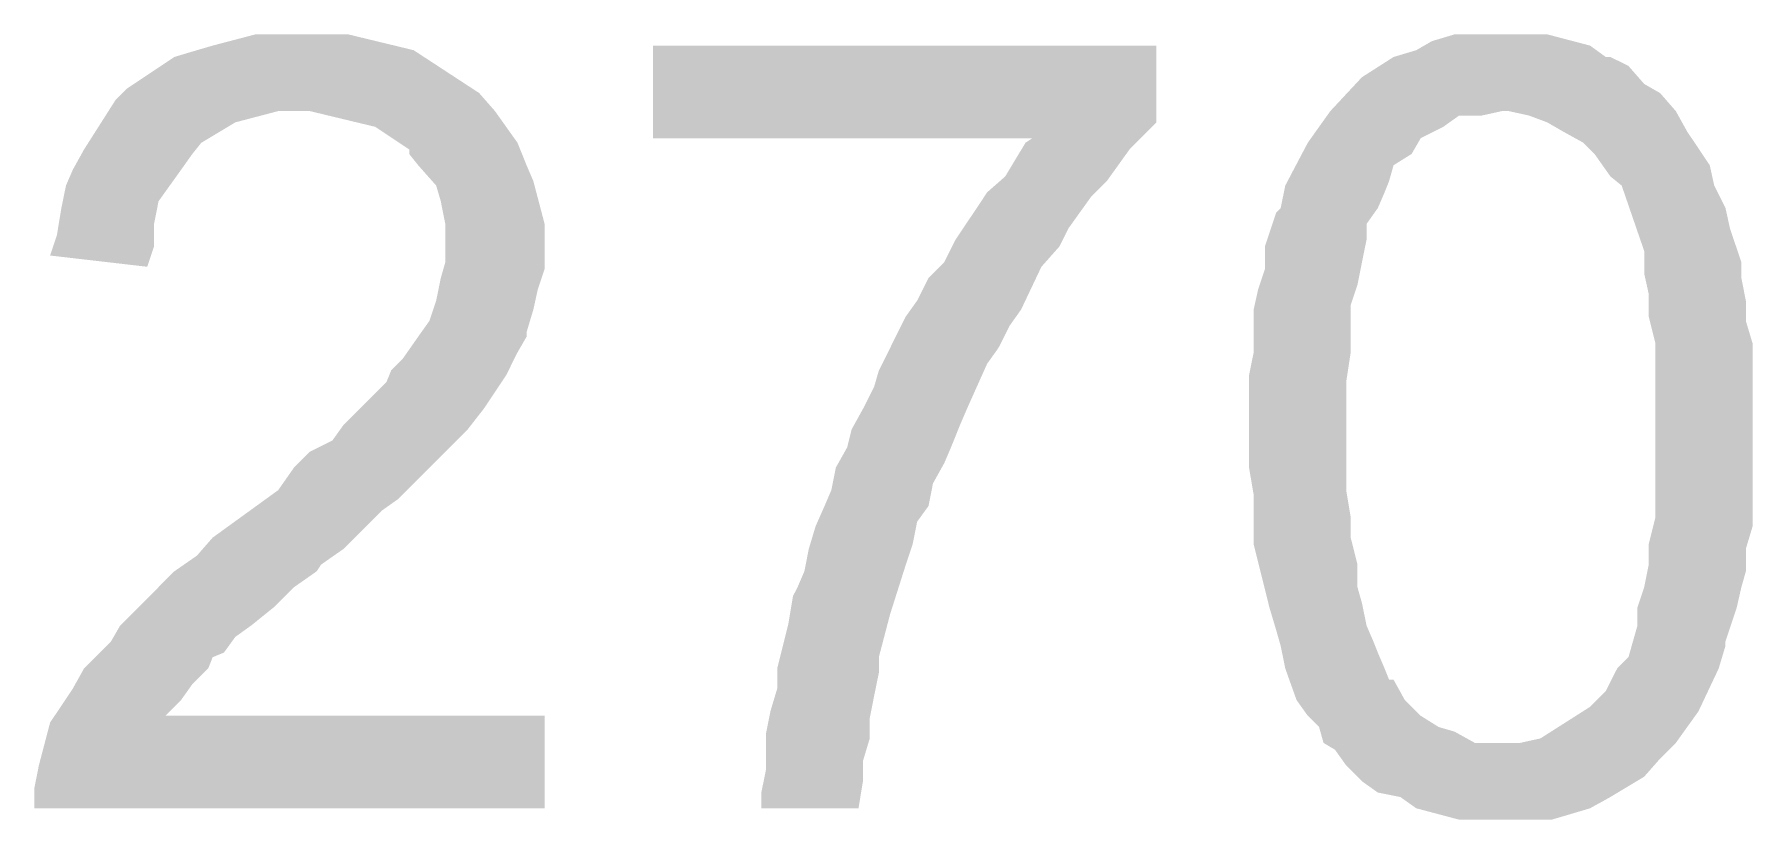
# Model space of a CAD drawing. Header units: feet. Extents: x -99009 to 3252343, y -11094690 to 9035152.
# Drawn here: x 1666097.5 to 1666364.2, y -1992978.7 to -1992856.7 of the extents above; entities that cross this region are included whole.
import ezdxf

# ---------------------------------------------------------------- set-up
doc = ezdxf.new("R2010")
doc.units = ezdxf.units.FT
doc.layers.add('H', color=7, linetype='Continuous', lineweight=0)

msp = doc.modelspace()

# ---------------------------------------------------------------- hatches: boundary and pattern name
at = {"layer": 'H', "linetype": 'Continuous'}
for points in [[(1666115.00917, -1992892.85792), (1666099.92562, -1992891.1091), (1666100.97888, -1992887.9493), (1666101.67444, -1992883.73624), (1666102.38986, -1992880.23861), (1666103.44313, -1992877.79424), (1666105.19194, -1992874.63444), (1666110.10056, -1992866.92375), (1666111.84937, -1992865.17493), (1666119.20235, -1992860.26632), (1666122.71986, -1992859.21306), (1666125.16423, -1992858.49763), (1666131.82166, -1992856.74881), (1666146.18978, -1992856.74881), (1666156.36472, -1992859.21306), (1666166.53966, -1992865.87049), (1666168.98403, -1992868.67257), (1666135.33917, -1992868.67257), (1666128.68174, -1992870.42139), (1666123.41541, -1992873.58118), (1666122.00444, -1992875.33), (1666120.25562, -1992877.79424), (1666118.5068, -1992880.23861), (1666116.75798, -1992882.68298), (1666116.06243, -1992886.20049), (1666116.06243, -1992889.69812), (1666115.00917, -1992892.85792)], [(1666318.66689, -1992978.74869), (1666312.00946, -1992976.98), (1666309.54522, -1992975.23118), (1666306.04758, -1992974.53563), (1666303.58334, -1992972.78682), (1666301.13897, -1992970.32257), (1666299.39015, -1992967.8782), (1666325.32432, -1992966.82494), (1666328.1264, -1992966.82494), (1666331.2862, -1992966.12939), (1666338.99689, -1992961.22077), (1666341.44126, -1992958.75653), (1666343.20995, -1992955.2589), (1666344.95877, -1992953.51008), (1666346.34987, -1992948.60147), (1666346.34987, -1992945.77951), (1666347.40314, -1992942.63959), (1666348.09869, -1992939.12208), (1666348.09869, -1992935.98216), (1666349.15195, -1992931.7691), (1666349.15195, -1992904.78167), (1666348.09869, -1992900.56861), (1666348.09869, -1992897.07098), (1666347.40314, -1992893.91118), (1666347.40314, -1992890.41355), (1666343.9055, -1992880.23861), (1666342.15669, -1992878.82763), (1666339.69244, -1992875.33), (1666337.94363, -1992873.58118), (1666334.78383, -1992871.83236), (1666332.33946, -1992870.42139), (1666329.53738, -1992869.36812), (1666326.37758, -1992868.67257), (1666298.67473, -1992868.67257), (1666303.58334, -1992863.40624), (1666308.49195, -1992860.26632), (1666312.00946, -1992859.21306), (1666314.45383, -1992857.80208), (1666317.97134, -1992856.74881), (1666332.33946, -1992856.74881), (1666338.99689, -1992858.49763), (1666341.44126, -1992860.26632), (1666342.15669, -1992860.26632), (1666344.95877, -1992861.65743), (1666347.40314, -1992864.45951), (1666349.86738, -1992865.87049), (1666352.31175, -1992868.67257), (1666354.06057, -1992871.83236), (1666357.57807, -1992877.07881), (1666358.27363, -1992880.23861), (1666360.02244, -1992883.73624), (1666360.718, -1992886.89604), (1666362.48669, -1992892.16236), (1666362.48669, -1992894.60673), (1666363.18224, -1992898.12424), (1666363.18224, -1992901.26416), (1666364.2355, -1992904.78167), (1666364.2355, -1992933.16021), (1666363.18224, -1992936.67771), (1666363.18224, -1992940.17535), (1666362.48669, -1992942.63959), (1666361.77126, -1992945.77951), (1666360.02244, -1992951.04584), (1666360.02244, -1992951.74139), (1666358.96918, -1992955.2589), (1666355.82926, -1992961.91633), (1666352.31175, -1992966.82494), (1666349.86738, -1992969.26931), (1666347.40314, -1992972.07139), (1666342.15669, -1992975.23118), (1666338.99689, -1992976.98), (1666335.47938, -1992978.03327), (1666333.03501, -1992978.74869), (1666318.66689, -1992978.74869)], [(1666210.33958, -1992976.98), (1666210.33958, -1992974.53563), (1666211.05501, -1992971.01812), (1666211.05501, -1992965.41396), (1666211.75056, -1992961.91633), (1666212.80382, -1992958.39882), (1666212.80382, -1992955.2589), (1666214.55264, -1992948.24375), (1666215.24819, -1992944.03069), (1666215.96362, -1992942.63959), (1666217.01688, -1992940.17535), (1666217.71244, -1992936.67771), (1666218.7657, -1992933.16021), (1666220.15681, -1992930.02028), (1666221.21007, -1992927.55604), (1666221.90562, -1992924.05841), (1666223.67431, -1992920.89861), (1666224.36987, -1992918.09653), (1666226.11868, -1992914.93673), (1666227.8675, -1992911.4391), (1666228.58293, -1992908.97486), (1666232.77611, -1992900.56861), (1666234.52493, -1992898.12424), (1666236.29362, -1992894.60673), (1666238.73799, -1992892.16236), (1666240.48681, -1992888.64486), (1666244.00432, -1992883.3984), (1666245.39542, -1992881.29187), (1666248.1975, -1992878.82763), (1666251.3573, -1992873.58118), (1666252.41056, -1992872.88563), (1666193.52709, -1992872.88563), (1666193.52709, -1992858.49763), (1666271.6873, -1992858.49763), (1666271.6873, -1992870.42139), (1666267.49411, -1992874.63444), (1666263.9766, -1992879.54306), (1666261.53223, -1992881.98743), (1666258.01473, -1992886.89604), (1666256.62362, -1992889.69812), (1666253.82154, -1992892.85792), (1666250.66174, -1992899.51535), (1666248.91293, -1992901.97959), (1666247.14424, -1992905.47722), (1666245.39542, -1992907.92159), (1666242.2555, -1992914.93673), (1666241.20223, -1992917.40098), (1666239.79126, -1992920.89861), (1666238.73799, -1992923.36285), (1666236.98917, -1992926.50278), (1666236.29362, -1992930.02028), (1666234.52493, -1992932.46465), (1666233.82938, -1992935.98216), (1666232.77611, -1992939.12208), (1666230.33174, -1992946.83278), (1666228.58293, -1992953.51008), (1666228.58293, -1992955.95445), (1666227.8675, -1992959.45208), (1666227.17195, -1992962.96959), (1666227.17195, -1992966.12939), (1666226.11868, -1992969.62702), (1666226.11868, -1992972.78682), (1666225.42313, -1992976.98), (1666210.33958, -1992976.98)], [(1666097.48125, -1992976.98), (1666097.48125, -1992973.84008), (1666098.1768, -1992970.32257), (1666099.92562, -1992963.66514), (1666103.44313, -1992958.39882), (1666105.19194, -1992955.2589), (1666107.63631, -1992952.79465), (1666109.38513, -1992951.04584), (1666110.79611, -1992948.60147), (1666119.20235, -1992940.17535), (1666122.71986, -1992937.73098), (1666125.16423, -1992934.9289), (1666135.33917, -1992927.55604), (1666137.78354, -1992924.05841), (1666140.24778, -1992921.59416), (1666143.74542, -1992919.84535), (1666145.49423, -1992917.40098), (1666147.95847, -1992914.93673), (1666152.15166, -1992910.74355), (1666152.86709, -1992908.97486), (1666154.6159, -1992907.22604), (1666157.06027, -1992903.72841), (1666158.80909, -1992901.26416), (1666159.86236, -1992898.12424), (1666160.57778, -1992894.60673), (1666161.27333, -1992892.16236), (1666161.27333, -1992886.20049), (1666160.57778, -1992882.68298), (1666159.86236, -1992880.23861), (1666157.06027, -1992877.07881), (1666155.66917, -1992875.33), (1666155.66917, -1992874.63444), (1666150.40284, -1992871.11694), (1666140.24778, -1992868.67257), (1666168.98403, -1992868.67257), (1666172.48166, -1992873.58118), (1666173.89264, -1992877.07881), (1666174.94591, -1992879.54306), (1666176.69472, -1992886.20049), (1666176.69472, -1992893.21563), (1666175.64146, -1992896.35555), (1666174.94591, -1992899.51535), (1666173.89264, -1992903.03285), (1666173.89264, -1992903.72841), (1666172.48166, -1992906.17277), (1666170.73285, -1992909.69028), (1666167.23521, -1992914.93673), (1666164.77097, -1992918.09653), (1666153.92035, -1992928.96702), (1666151.45611, -1992930.71584), (1666145.49423, -1992936.67771), (1666141.9966, -1992939.12208), (1666141.30105, -1992940.17535), (1666137.78354, -1992942.63959), (1666134.62374, -1992945.77951), (1666131.12611, -1992948.60147), (1666128.68174, -1992950.35028), (1666126.91305, -1992952.79465), (1666125.16423, -1992953.51008), (1666124.46868, -1992955.2589), (1666122.00444, -1992957.70327), (1666120.25562, -1992960.16751), (1666117.81125, -1992962.61188), (1666176.69472, -1992962.61188), (1666176.69472, -1992976.98), (1666097.48125, -1992976.98)], [(1666299.39015, -1992967.8782), (1666297.62146, -1992966.82494), (1666296.92591, -1992964.3607), (1666295.17709, -1992962.61188), (1666293.42828, -1992960.16751), (1666291.67946, -1992955.2589), (1666290.96403, -1992951.74139), (1666290.26848, -1992949.29702), (1666289.21522, -1992945.77951), (1666286.77085, -1992935.98216), (1666286.77085, -1992928.27147), (1666286.05542, -1992924.05841), (1666286.05542, -1992909.69028), (1666286.77085, -1992906.17277), (1666286.77085, -1992899.51535), (1666287.4664, -1992896.35555), (1666288.51966, -1992893.21563), (1666288.51966, -1992889.69812), (1666290.26848, -1992884.45167), (1666290.96403, -1992883.73624), (1666291.67946, -1992880.23861), (1666295.17709, -1992873.58118), (1666298.67473, -1992868.67257), (1666325.32432, -1992868.67257), (1666322.16452, -1992869.36812), (1666318.66689, -1992869.36812), (1666316.20265, -1992871.11694), (1666312.70501, -1992872.88563), (1666311.29403, -1992875.33), (1666308.49195, -1992877.07881), (1666307.7964, -1992879.54306), (1666307.10085, -1992881.29187), (1666306.04758, -1992883.73624), (1666304.29877, -1992886.20049), (1666304.29877, -1992888.64486), (1666303.58334, -1992892.16236), (1666302.88779, -1992895.66), (1666301.83452, -1992898.81979), (1666301.83452, -1992906.17277), (1666301.13897, -1992910.74355), (1666301.13897, -1992927.55604), (1666301.83452, -1992931.7691), (1666301.83452, -1992934.9289), (1666302.88779, -1992939.12208), (1666302.88779, -1992942.63959), (1666303.58334, -1992945.08396), (1666304.29877, -1992948.60147), (1666305.35203, -1992951.04584), (1666306.04758, -1992952.79465), (1666307.10085, -1992955.2589), (1666307.7964, -1992957.00771), (1666308.49195, -1992957.00771), (1666310.24077, -1992960.16751), (1666312.70501, -1992962.61188), (1666315.50709, -1992964.3607), (1666317.97134, -1992965.07612), (1666321.11126, -1992966.82494), (1666325.32432, -1992966.82494), (1666299.39015, -1992967.8782)]]:
    msp.add_hatch(color=256, dxfattribs=at).paths.add_polyline_path(points)

doc.saveas('drawing.dxf')
